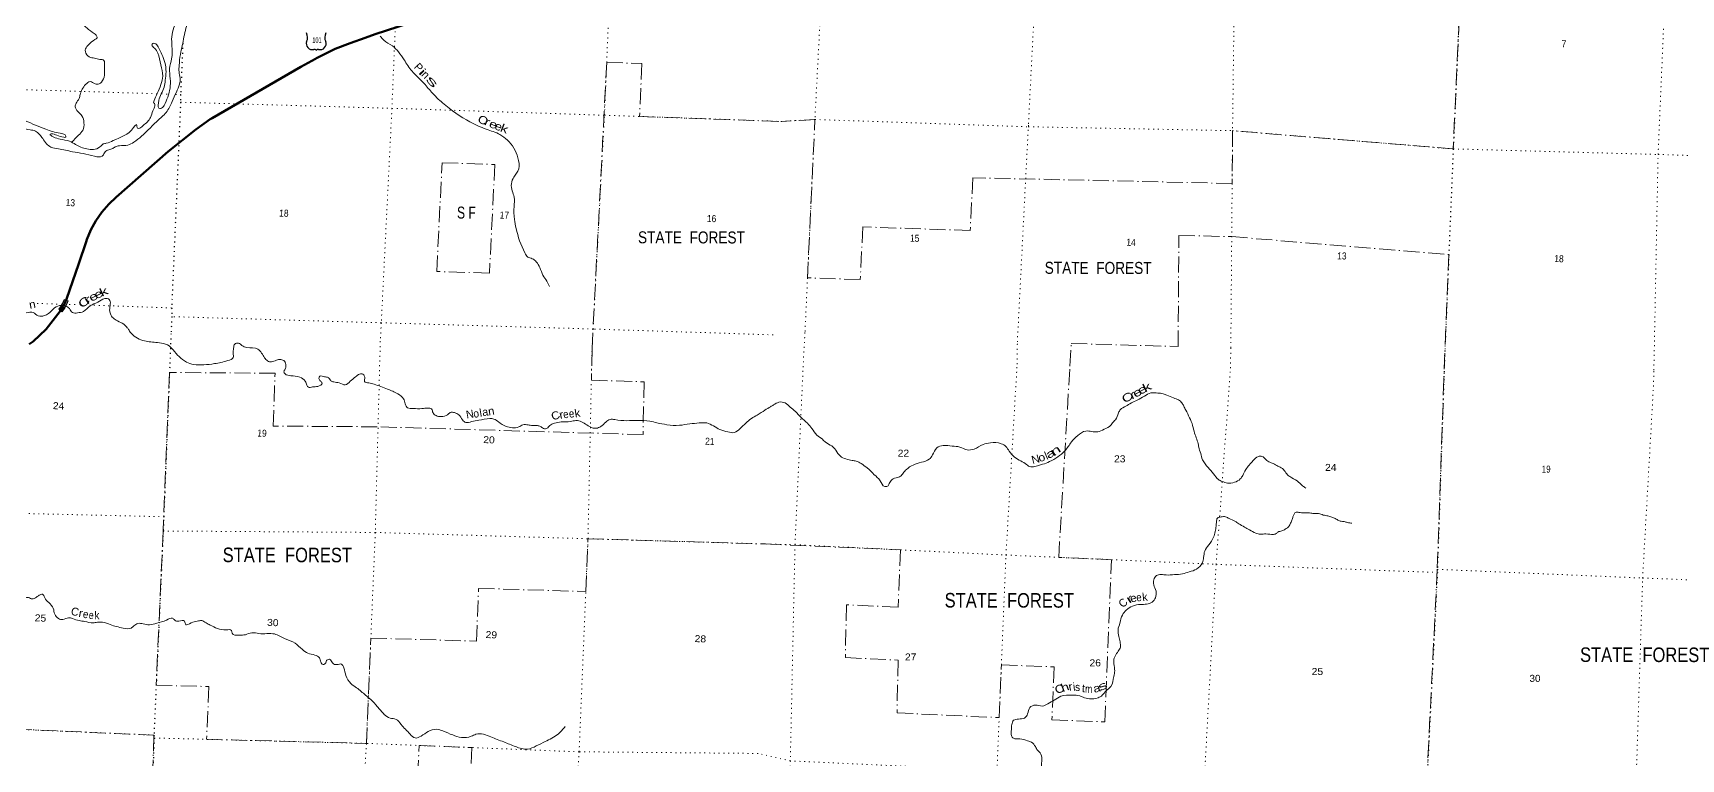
# Model space of a CAD drawing. Header units: feet. Extents: x -932108 to -739700, y 12311 to 202656.
# Drawn here: x -823083 to -781886, y 96062 to 114198 of the extents above; entities that cross this region are included whole.
import ezdxf
from ezdxf.enums import TextEntityAlignment as Align

# ---------------------------------------------------------------- set-up
doc = ezdxf.new("R2010")
doc.units = ezdxf.units.FT
doc.header["$LTSCALE"] = 80
doc.linetypes.add('DOT_DASHED', pattern=[7.7, 5, -1.2, 0.3, -1.2])
doc.linetypes.add('DOTTED', pattern=[1.5, 0.3, -1.2])
for name, color, linetype, lineweight in [('16', 7, 'Continuous', 25), ('20', 7, 'Continuous', 70), ('39', 7, 'Continuous', 13), ('44', 7, 'DOT_DASHED', 13), ('57', 7, 'Continuous', 13), ('6', 7, 'DOTTED', 25), ('7', 7, 'DOTTED', 13)]:
    doc.layers.add(name, color=color, linetype=linetype, lineweight=lineweight)
doc.layers.add('41', color=7, linetype='Continuous')

msp = doc.modelspace()

# ---------------------------------------------------------------- linework, layer by layer
at = {"layer": '16'}
for centre, radius, start, end in [((-816438.92, 114087.41), 222.05, 332.97043, 29.75871), ((-815566.42, 114087.41), 222.05, 150.24129, 207.02957), ((-816099.73, 113932.51), 151.42, 159.09177, 283.81923), ((-815905.61, 113932.51), 151.42, 256.18077, 20.90823)]:
    msp.add_arc(centre, radius, start, end, dxfattribs=at)
for centre, major_axis, start_param, end_param in [((-816044.39, 113733.69), (-19.56, 51.67), 4.95877769, 6.28318531), ((-815960.94, 113733.69), (19.56, 51.67), 0, 1.32637542)]:
    msp.add_ellipse(centre, major_axis=major_axis, ratio=0.929097, start_param=start_param, end_param=end_param, dxfattribs=at)
at = {"layer": '20'}
for points in [[(-822316.11, 107381.68), (-822283.04, 107445.88), (-822242.01, 107551.62), (-821935.56, 108441.74), (-821755.29, 108981.34), (-821734.92, 109040.25), (-821633.91, 109280.64), (-821508.33, 109509.15), (-821359.55, 109723.28), (-821189.2, 109920.69), (-820999.15, 110099.21), (-819702.8, 111237.7), (-819011.56, 111788.79), (-818654.46, 112041.23), (-818604.56, 112072.23), (-816387.46, 113355.85), (-816018.31, 113554.4), (-815995.69, 113565.36), (-815528.41, 113798.19), (-815150.03, 113944.6), (-814778.02, 114079.33), (-814525.35, 114164.39), (-813091.16, 114636.89)], [(-822749.2, 106799.93), (-822402.38, 107250.45), (-822323.65, 107367.05), (-822316.11, 107381.68)], [(-823175.87, 106420.67), (-823080.23, 106492.72), (-822749.2, 106799.93)]]:
    msp.add_lwpolyline(points, dxfattribs=at)
at = {"layer": '39'}
for points in [[(-810050.96, 120698.54), (-810947.44, 120590.99), (-811226.16, 120510.78), (-811469.53, 120401.2), (-811636.36, 120289.27), (-811790.88, 120120.42), (-811935.75, 120001.74), (-812369.4, 119548.78), (-812611.44, 119289.77), (-812748.15, 119110.27), (-812864.43, 118875.64), (-812994.13, 118599.02), (-813056.14, 118423.27), (-813063.74, 118310.45), (-813077.76, 118185.71), (-813155.91, 118073.05), (-813290.52, 117960.11), (-813358.54, 117849.16), (-813433.11, 117722.25), (-813604.35, 117598.34), (-813720.75, 117551.46), (-813735.2, 117604.4), (-813722.52, 117686.78), (-813620.39, 117792.65), (-813546.52, 117897.37), (-813494.04, 118026.97), (-813411.6, 118147.58), (-813362.28, 118240.94), (-813477.74, 118159.72), (-813670.4, 117996.09), (-813802.92, 117757.91), (-813886.7, 117594.95), (-814006.5, 117376.58), (-814081.63, 117104.33), (-814170.19, 116790.1), (-814209.65, 116625.77), (-814203.94, 116423.7), (-814173.13, 116059.35), (-814190.57, 115890.3), (-814187.55, 115730.71), (-814195.17, 115553.28), (-814256.47, 115399.72), (-814383.83, 115324.92), (-814564.67, 115280.04), (-814753.67, 115295.98), (-814966.77, 115314.68), (-815284.36, 115471.88), (-815391.75, 115582.2), (-815509.38, 115751.38), (-815658.35, 116077), (-815724.69, 116210.28), (-815908.44, 116456.21), (-816281.8, 116889.7), (-816388.58, 116955.59), (-816515.66, 116953.46), (-816646.21, 116905), (-817971.88, 116293.88), (-818283.88, 116117.78), (-818566.43, 115916.55), (-818690.59, 115815.41), (-818738.47, 115703.83), (-818756.52, 115579.22), (-818802.76, 115455.47), (-818895.65, 115323.08), (-819209.42, 114963.32), (-819353.64, 114737.62), (-819559.8, 114338.2), (-819613.78, 114097.6), (-819608.77, 113873.34), (-819616.89, 113552.59), (-819666.84, 113311.86), (-819652.72, 113057.05), (-819656.15, 112820.94), (-819715.59, 112598.68), (-819802.97, 112385.36), (-819894.01, 112311.45), (-819934.1, 112318.75), (-819949.36, 112410.07), (-819935.91, 112516.66), (-819874.42, 112676.27), (-819804.55, 112845.72), (-819774.96, 113016.41), (-819756.18, 113227.81), (-819787.18, 113458.93), (-819859.54, 113657), (-819956.2, 113851.78), (-820036.1, 113939.04), (-820084.5, 113938.52), (-820107.86, 113900.89), (-820047.98, 113818.28), (-819961.11, 113696.48), (-819889.86, 113399.51), (-819838.17, 113121.33), (-819883.07, 112912.75), (-819977, 112683.48), (-820053.04, 112510.18), (-820068.86, 112456.16)], [(-811435.17, 120085.19), (-811514.95, 119984.7), (-811611.2, 119937.2), (-811720.41, 119926.44), (-811830.89, 119875.35), (-811961.91, 119748.17), (-812270.99, 119473.06), (-812398.63, 119325.59), (-812547.45, 119081.86), (-812597.79, 118956.23), (-812557.98, 118876.26), (-812516.8, 118776.06), (-812546.49, 118665.94), (-812568.31, 118549.52), (-812572.77, 118408.33), (-812625.99, 118319.13), (-812929.96, 118078.18), (-813060.06, 117916.65), (-813115.99, 117805.32), (-813213.67, 117648.85), (-813297.1, 117560.57), (-813426.98, 117469.7), (-813640.43, 117413.71), (-813780.12, 117331.22), (-813846.38, 117212.13), (-813889.62, 117056), (-813931.32, 116821.07), (-813941.63, 116686.13), (-813897.76, 116543.45), (-813879.18, 116429.81), (-813898.57, 116262.84), (-813925.97, 115906.34), (-813957.89, 115725.63), (-814050.32, 115480.16), (-814194.22, 115264.55), (-814383.33, 115149.26), (-814568.65, 115090.39), (-814770.5, 115082.49), (-815009.46, 115112.09), (-815356.61, 115163.2), (-815557.99, 115234.03), (-815649.65, 115331.75), (-815715.55, 115479.15), (-815794.47, 115788.46), (-815855.11, 116038.66), (-815900.1, 116209.64), (-815995.07, 116394.28), (-816309.69, 116708.86), (-816476.45, 116790.73), (-816620.02, 116777), (-816751.4, 116702.33), (-816957.9, 116547.2), (-817186.94, 116380.65), (-818184.59, 115751.31), (-818444.22, 115573.6), (-818871.24, 115138.6), (-819014.57, 114941.14), (-819119.09, 114696.05), (-819258.15, 114314.74), (-819350.47, 113881.51), (-819397.82, 113658.87), (-819428.52, 113389.29), (-819431.54, 113229.89), (-819404.42, 113067.54), (-819417.13, 112920.55), (-819498.15, 112717.13), (-819602.29, 112484.14), (-819753.95, 112214.25), (-819978.54, 111997.1), (-820190.79, 111787.64), (-820559.68, 111469.96), (-820709.19, 111395.84), (-820921.36, 111380.2), (-821027.11, 111351.16), (-821107.32, 111301.15), (-821217.03, 111274.26), (-821293.84, 111203.95), (-821357.07, 111117.08), (-821428.13, 111101.1), (-821548.59, 111116.94), (-821830.72, 111184.21), (-822095.29, 111232.77), (-822447.91, 111302.22), (-822631.92, 111348.28), (-822746.19, 111432.57), (-822838.91, 111560.61), (-822918.42, 111659.98), (-823022.55, 111745.97), (-823148.54, 111778.13), (-823406.56, 111842.63), (-823615.55, 111927.83), (-824519.94, 112016.36), (-824600.56, 112016.83), (-824631.99, 111979.44), (-824644.16, 111913.2), (-824691.97, 111803.63), (-824786.11, 111695.51)], [(-822043.45, 115006.08), (-822013.9, 114827.94), (-821927.08, 114576.93), (-821770.9, 114352.04), (-821603.66, 114221.7), (-821503.3, 114143.9), (-821479.1, 114080.56), (-821535.07, 114031.82), (-821688.19, 113907.34), (-821768.16, 113800.79), (-821772.41, 113730.26), (-821673.71, 113600.02), (-821541.68, 113567.68), (-821411.66, 113535.39), (-821311.53, 113514.13), (-821295.7, 113440.96), (-821295.25, 113327.88), (-821297.08, 113142.2), (-821368.97, 112972.82), (-821426.95, 112924.14), (-821527.52, 112931.28), (-821652.88, 112983.61), (-821766.01, 112912.41), (-821852.47, 112791.93), (-821900.92, 112662.2), (-821930.36, 112560.14), (-822004.67, 112441.31), (-822025.48, 112357.16), (-821964.73, 112238.18), (-821857.4, 112125.84), (-821808.38, 111954.74), (-821836.52, 111765.83), (-821945.14, 111646.04), (-822111.88, 111469.16)], [(-814404.25, 114115.84), (-814314.25, 114018.56), (-814099.05, 113874.62), (-813948.57, 113724.61), (-813805.65, 113526.37), (-813606.88, 113245.66), (-813335.41, 112968.75), (-813119.44, 112721.83), (-812841.74, 112450.78), (-812159.17, 111977.45), (-811751.72, 111793.25), (-811409.13, 111661.52), (-811224.03, 111522.55), (-811061.03, 111321.68), (-810961.75, 111082.4), (-810940.4, 110801.11), (-811059.69, 110598.87), (-811123.39, 110433.27), (-811100.93, 110250.87), (-811055.3, 110100.06), (-811056.72, 109863.9), (-811048.73, 109542.64), (-811007.53, 109315.25), (-810788.94, 108704.84), (-810715.6, 108601.63), (-810602.01, 108559.76), (-810501.65, 108481.96), (-810411.52, 108335.83), (-810334.81, 108147.72), (-810238.7, 107999.39), (-810170.47, 107862.01)], [(-820068.86, 112456.16), (-820043.32, 112435.18), (-820034.97, 112380.42), (-820085.24, 112256.8), (-820140.95, 112088.93), (-820324.75, 111886.67), (-820413.46, 111822.79), (-820469.98, 111820.5), (-820481.17, 111849.11), (-820486.32, 111877.53), (-820491.4, 111907.97), (-820524.2, 111890.81), (-820587.3, 111807.97), (-821076.52, 111510.16), (-821249.94, 111444.86), (-821325.16, 111424.98), (-821410.16, 111350.89), (-821567.4, 111287.11), (-821738.34, 111300.47), (-822021.01, 111414.19), (-822165.68, 111493.36), (-822405.96, 111545.21), (-822561.65, 111594.44), (-822628.91, 111634.87), (-822654.07, 111667.95), (-822629.65, 111675.27), (-822487.55, 111642.62), (-822309.7, 111592.7), (-822273.32, 111595.62), (-822260.54, 111617.43), (-822279.6, 111652.34), (-822403.32, 111692.5), (-822760.89, 111796.43), (-823276.46, 112004.16), (-823765.85, 112211.09), (-824314.61, 112389.56), (-824473.46, 112402.55), (-824656.38, 112355.71), (-824827.21, 112308.5), (-825003.33, 112285.68), (-825088.61, 112266.11), (-825636.63, 111639.02), (-825706.62, 111465.54), (-825713.19, 111257.8), (-825685.16, 110996.49), (-825600.93, 110727.39), (-825443.07, 110300.56), (-825335.7, 110125.64), (-825109.09, 109896.55), (-824519.31, 109230.25), (-824349.28, 108996.86), (-824191.25, 108830.46), (-824043.7, 108714.86), (-823931.48, 108566.03), (-823839.81, 108341.12), (-823825.34, 108160.99), (-823787.89, 108006.39), (-823770.33, 107860.49), (-823867.34, 107661.6), (-824033.49, 107507.24), (-824259.5, 107372.9), (-824636.97, 107293.72), (-824887.45, 107341.84), (-824977.83, 107352.71), (-825021.3, 107380.3), (-825028.53, 107406.77), (-825007.95, 107420.27), (-824988.54, 107460.05), (-825005.46, 107498.93), (-825089.98, 107503.56), (-825641.29, 107601.36), (-825722.14, 107658.37), (-825744.4, 107719.62), (-825792.26, 107799.84), (-825872.92, 107862.9), (-826345.35, 108287.34), (-826513.04, 108403.57), (-826637.14, 108431.63), (-826758.49, 108419.23), (-826911.56, 108423.96), (-827879.95, 108528.6), (-828111.08, 108487.29), (-828252.47, 108414.94), (-828466.26, 108284.27), (-828573.1, 108220.95), (-828668.67, 108131.03), (-828759.84, 108053.09), (-828937.74, 107973.8), (-829332.98, 107842.68), (-829564.71, 107718.61), (-829855.45, 107513.6), (-830120.7, 107285.58), (-830218.04, 107203.8), (-830290.38, 107147.49), (-830343.43, 107079.11)], [(-822259.11, 107378.95), (-822172.85, 107312.43), (-822093.34, 107213.07), (-821968.53, 107207.19), (-821822.31, 107241.03), (-821652.57, 107381.14), (-821462.08, 107476.2), (-821288.02, 107561.67), (-821173.86, 107537.95), (-821149.11, 107428.17), (-821166.04, 107275.25), (-821146.75, 107183.81), (-821079.51, 107078.76), (-820970.97, 107004.75), (-820812.34, 106921.1), (-820726.4, 106833.65), (-820681.8, 106777.76), (-820656.12, 106723.45)], [(-824157.37, 106851.81), (-824061.9, 106898.61), (-823778.47, 107028.95), (-823429.55, 107161.51), (-823193.88, 107218.83), (-823080.97, 107219.37), (-822950.66, 107132.57), (-822799.29, 107137.98), (-822694.85, 107189.27), (-822576.36, 107302.7), (-822422.5, 107386.78), (-822259.11, 107378.95)], [(-820656.12, 106723.45), (-820515, 106595.95), (-820337, 106515.95), (-820013, 106467.95), (-819825, 106440.95), (-819721, 106406.95), (-819582, 106281.95), (-819248, 105978.95), (-819066, 105917.95), (-818810, 105907.95), (-818543, 105937.95), (-818213, 106012.95), (-818077, 106093.95), (-818077, 106186.95), (-818067, 106322.95), (-818040, 106426.95), (-817942, 106448.95), (-817858, 106392.95), (-817734, 106338.95), (-817461, 106302.95), (-817367, 106202.95), (-817295, 106086.95), (-817218, 106004.95), (-817124, 105981.95), (-816998, 106024.95), (-816890, 106040.95), (-816795, 105997.95), (-816758, 105887.95), (-816780, 105801.95), (-816809, 105732.95), (-816781, 105682.95), (-816638, 105636.95), (-816414, 105596.95), (-816275, 105499.95), (-816237, 105401.95), (-816199, 105347.95), (-816094, 105354.95), (-815964, 105369.95), (-815854, 105447.95), (-815894, 105501.95), (-815937, 105565.95), (-815909, 105623.95), (-815797, 105608.95), (-815699, 105589.95), (-815641, 105516.95), (-815566, 105479.95), (-815426, 105457.95), (-815275, 105406.95), (-815152, 105497.95), (-815023, 105605.95), (-814919, 105675.95), (-814838, 105675.95), (-814789, 105568.95), (-814792, 105488.95), (-814691, 105455.95), (-814555, 105421.95), (-814222, 105302.95), (-813961, 105180.95), (-813817, 105057.95), (-813778, 104936.95), (-813720, 104835.95), (-813582, 104813.95), (-813360, 104815.95), (-813207, 104829.95), (-813121, 104805.95), (-813083, 104710.95), (-813007, 104641.95), (-812879, 104615.95), (-812722, 104659.95), (-812651, 104714.95), (-812543, 104713.95), (-812438, 104657.95), (-812343, 104533.95), (-812263, 104469.95), (-812119, 104489.95), (-811934, 104522.95), (-811664, 104567.95), (-811564, 104554.95), (-811446, 104483.95), (-811258, 104368.95), (-811098, 104337.95), (-810940, 104356.95), (-810837, 104408.95), (-810708, 104405.95), (-810596, 104394.95), (-810475, 104389.95), (-810397, 104369.95), (-810323, 104320.95), (-810226, 104323.95), (-810165, 104391.95), (-810047, 104449.95), (-809881, 104480.95), (-809649, 104492.95), (-809509, 104515.95), (-809369, 104486.95), (-809237, 104406.95), (-809108, 104330.95)], [(-791267.85, 102825.91), (-791346.6, 102888.86), (-791482.11, 103008.03), (-791664.36, 103116.52), (-791740.97, 103183.44), (-791826.23, 103297.03), (-791937.1, 103365), (-792050.17, 103426.98), (-792163.68, 103474.85), (-792260.69, 103534.32), (-792364.9, 103622.26), (-792449.67, 103620.83), (-792586.1, 103514.03), (-792680.22, 103405.94), (-792766.45, 103291.55), (-792843.55, 103146.62), (-792902.78, 103057.63), (-793048.6, 102973.32), (-793226.7, 102954.57), (-793354.57, 102994.81), (-793450, 103040.11), (-793572.56, 103187.13), (-793709.03, 103340.63), (-793778.79, 103433.57), (-793846.16, 103538.54), (-793893.83, 103693.35), (-793941.32, 103854.21), (-793949.9, 103902.9), (-793989.83, 104047.39), (-794045.62, 104200.43), (-794094.07, 104395.62), (-794170.86, 104587.65), (-794267.86, 104778.28), (-794317.27, 104876.65), (-794361.2, 104956.69), (-794445.69, 105029.9), (-794571.16, 105082.17), (-794742.5, 105151.99), (-794828.23, 105184.89), (-794966.85, 105203.26), (-795136.15, 105208.45), (-795299.99, 105128.73), (-795478.62, 105027.26), (-795625.97, 104959.14), (-795765.81, 104872.63), (-795897.35, 104793.93), (-795946.44, 104706.65), (-796026.35, 104535.58), (-796099.38, 104457.1), (-796135.26, 104405.74), (-796310.05, 104298.1), (-796467.35, 104234.32), (-796765.31, 104253.54), (-796968.44, 104142.74), (-797122.68, 103982.01), (-797291, 103757.14), (-797467.03, 103609.19), (-797670.41, 103490.32), (-797843.96, 103423), (-797943.71, 103393.78), (-798075.83, 103361.51), (-798142.52, 103357.5), (-798243.57, 103417.09), (-798390.03, 103508.35), (-798544.49, 103601.87), (-798680.97, 103755.37), (-798762.26, 103866.82), (-798879.05, 103939), (-799148.68, 103961.39), (-799331.62, 103916.56), (-799558.99, 103804.48), (-799729.1, 103783.46), (-799912.46, 103855.67), (-800107.52, 103875.78), (-800328.84, 103894.67), (-800486.07, 103832.9), (-800596.41, 103656.7), (-800680.38, 103550.32), (-800876.34, 103475.61), (-801082.26, 103405.25), (-801246.97, 103297.3), (-801332.71, 103199.04), (-801397.55, 103124.35), (-801507.57, 103089.39), (-801632.87, 103016.56), (-801690.33, 102919.45), (-801709.53, 102885.73), (-801736.22, 102870.41), (-801792.78, 102868.11), (-801909.35, 103012.92), (-802053.95, 103164.66)], [(-809108, 104330.95), (-809001, 104323.95), (-808888, 104369.95), (-808765, 104477.95), (-808657, 104545.95), (-808540, 104540.95), (-808239, 104512.95), (-807955, 104520.95), (-807667, 104500.95), (-807484, 104460.95), (-807234, 104411.95), (-806924, 104397.95), (-806663, 104433.95), (-806434, 104455.95), (-806239, 104455.95), (-806069, 104381.95), (-805911, 104293.95), (-805716, 104233.95), (-805548, 104217.95), (-805409, 104314.95), (-805262, 104449.95), (-805124, 104566.95), (-804979, 104651.95), (-804786, 104776.95), (-804647.23, 104859.66)], [(-802053.95, 103164.66), (-802228.28, 103333.44), (-802380.29, 103441.01), (-802505.46, 103503.36), (-802607.81, 103520.62), (-802759.98, 103557.57), (-802901.15, 103624.45), (-803013.38, 103779.23), (-803115.13, 103881.22), (-803269.6, 103974.74), (-803350.05, 104047.82), (-803485.94, 104154.9), (-803614.04, 104318.23), (-803724.94, 104450.77), (-803889.88, 104597.07), (-804024.59, 104742.44), (-804156.33, 104853.42), (-804280.25, 104956.1), (-804438.74, 104974.23), (-804569.94, 104908.85), (-804647.23, 104859.66)], [(-829037.57, 103195.15), (-828703, 102858.95), (-828448, 102619.95), (-828370, 102452.95), (-828320, 102224.95), (-828283, 102037.95), (-828129, 101833.95), (-827892, 101633.95), (-827836, 101532.95), (-827807, 101367.95), (-827762, 101133.95), (-827672, 100992.95), (-827569, 100858.95), (-827190, 100523.95), (-826998, 100453.95), (-826813, 100435.95), (-826580, 100479.95), (-826357, 100496.95), (-826130, 100480.95), (-825223, 100358.95), (-824914, 100315.95), (-824751, 100279.95), (-824563, 100199.95), (-824278, 100156.95), (-824212, 100153.95), (-824126, 100222.95), (-823997, 100241.95), (-823862, 100227.95), (-823782, 100222.95), (-823723, 100177.95), (-823644, 100157.95), (-823581, 100167.95), (-823517, 100146.95), (-823440, 100104.95), (-823302, 100082.95), (-823193, 100092.95), (-823104, 100059.95), (-822997, 100105.95), (-822926.05, 100152.03)], [(-790112.57, 101955.13), (-790225.12, 101968.67), (-790305.12, 101991.3), (-790385.48, 102001.83), (-790461.26, 102030.39), (-790550.52, 102079.53), (-790638.27, 102112.49), (-790740.31, 102139.83), (-790856.51, 102165.59), (-790916.29, 102189.62), (-791061.46, 102192.05), (-791169.92, 102207.48), (-791290.91, 102209.18), (-791375.49, 102213.79), (-791437.78, 102221.75), (-791522.55, 102220.31), (-791566.68, 102163.15), (-791593.1, 102091.32), (-791626, 102005.56), (-791667.34, 101907.96), (-791726.08, 101835.1), (-791781.61, 101800.48), (-791865.61, 101758.67), (-791963.28, 101731.4), (-791992.37, 101704.04), (-792072.02, 101672.18), (-792261.22, 101686.05), (-792402.67, 101678.28), (-792514.85, 101703.91), (-792671.7, 101785.4), (-792800.65, 101855.94), (-792937.29, 101938.82), (-793036.13, 102004.4), (-793181.45, 102067.37), (-793272.85, 102112.55), (-793383.88, 102109.9), (-793475.57, 102080.43), (-793498.52, 101990.33), (-793508.05, 101877.63), (-793528.34, 101743.06), (-793571.05, 101601.1), (-793693.91, 101411.16), (-793791.53, 101254.75), (-793820.56, 101098.25), (-793857.16, 100958.13), (-793994.97, 100806.99), (-794180.73, 100736.01), (-794351.7, 100686.77), (-794549.95, 100668.63), (-794756.02, 100658.81), (-794880.73, 100670.7), (-795000.57, 100644.11), (-795066.34, 100539.18), (-795066.23, 100412.06), (-795008.47, 100256.94), (-795025.67, 100092.01), (-795109.83, 99979.57), (-795244.52, 99929.22), (-795393.97, 99923.72), (-795596.94, 99883.53), (-795753.4, 99781.38), (-795849.97, 99659.24), (-795912.62, 99459.38), (-795958.39, 99283.22), (-795937.04, 99125.18), (-795909.09, 98985.1), (-795898.9, 98857.66), (-795954.59, 98752.43), (-796032.89, 98633.76), (-796061.46, 98557.96), (-796065.06, 98441.04), (-796042.38, 98260.76), (-796066.7, 98126.32), (-796141.05, 97874.36), (-796259.4, 97764.99), (-796353.58, 97654.88), (-796458.42, 97591.51), (-796674.99, 97567.88), (-796835.23, 97605.08), (-796916.93, 97637.85), (-797101.97, 97655.63), (-797387.26, 97628.05), (-797555.57, 97534.34), (-797715.82, 97440.38), (-797852.65, 97386.06), (-798021.38, 97409.4), (-798164.57, 97345.18), (-798219.68, 97193.52), (-798297.67, 97084.93), (-798449.76, 97059.33), (-798573.57, 97034.88)], [(-822926.05, 100152.03), (-822847, 100178.95), (-822788, 100090.95), (-822690, 99971.95), (-822576, 99825.95), (-822538, 99678.95), (-822448, 99571.95), (-822336, 99544.95), (-822193, 99589.95), (-822093, 99570.95), (-821930, 99517.95), (-821786, 99495.95), (-821580, 99461.95), (-821472, 99476.95), (-821342, 99479.95), (-821151, 99417.95), (-820824, 99332.95), (-820631, 99332.95), (-820562, 99385.95), (-820460, 99448.95), (-820324, 99434.95), (-820172, 99415.95), (-819987, 99454.95), (-819743, 99532.95), (-819596, 99576.95), (-819540, 99531.95), (-819438, 99503.95), (-819295, 99503.95), (-819265, 99416.95), (-819132, 99461.95), (-818975, 99503.95), (-818865, 99518.95), (-818757, 99459.95), (-818655, 99406.95), (-818255, 99288.95), (-818121, 99269.95), (-818103, 99203.95), (-817932, 99154.95), (-817774, 99167.95), (-817611, 99214.95), (-817433, 99195.95), (-817044, 99184.95), (-816775, 99065.95), (-816532, 98952.95), (-816355, 98803.95), (-816208, 98706.95), (-816037, 98659.95), (-815923, 98591.95), (-815888, 98483.95), (-815832, 98420.95), (-815766, 98463.95), (-815734, 98533.95), (-815673, 98552.95), (-815597, 98460.95), (-815485, 98419.95), (-815370, 98430.95), (-815312, 98339.95), (-815260, 98143.95), (-815133, 97944.95), (-814993, 97843.95), (-814767, 97654.95), (-814635, 97545.95), (-814475, 97373.95), (-814300, 97176.95), (-814157, 97083.95), (-814007, 97052.95), (-813882, 96926.95), (-813656, 96682.95), (-813532, 96586.95), (-813381, 96632.95), (-813204, 96746.95), (-812996, 96803.95), (-812837, 96762.95), (-812591, 96661.95), (-812374, 96601.95), (-812129, 96629.95), (-812010, 96678.95), (-811819, 96678.95), (-811638, 96616.95), (-811315, 96487.95), (-811016, 96371.95), (-810719, 96306.95), (-810502, 96387.95), (-810277, 96497.95), (-809957, 96683.95), (-809779, 96877.95)], [(-798573.57, 97034.88), (-798617.42, 96921.21), (-798625.25, 96798.36), (-798620.02, 96640.81), (-798575.53, 96578.92), (-798416.56, 96565.97), (-798218.47, 96513.49), (-798120.59, 96482.24), (-798025.19, 96370.36), (-797973.45, 96282), (-797906.85, 96217.41), (-797863.46, 96054.66), (-797869.3, 95865.17), (-797845.47, 95787.76), (-797747.87, 95681.86), (-797682.06, 95526.49), (-797655.8, 95396.55), (-797703.72, 95216.42), (-797738, 95086.31), (-797860.32, 94979.08), (-798014.28, 94893), (-798114.31, 94789.13), (-798131.53, 94688.77), (-798136.4, 94596.1), (-798122.33, 94529.08), (-798060.39, 94444.45), (-798036.43, 94371.08), (-798123.19, 94305.13), (-798277.02, 94223.08), (-798320.71, 94180.03), (-798252.82, 94026.62), (-798159.44, 93914.79), (-798092.34, 93866.33), (-797859.75, 93689.7), (-797655.46, 93576.5), (-797541.43, 93480.18), (-797416.98, 93329.07), (-797360.46, 93264.79), (-797214.58, 93219.96), (-797073.61, 93147.03), (-796997.37, 93068.02), (-796979.18, 92938.32), (-797039.32, 92754.53), (-797079.98, 92547.95), (-797114.44, 92411.79), (-797127.38, 92319.37), (-797104.39, 92149.17), (-797054.63, 91996.32), (-797051.66, 91961.92), (-797019.67, 91821.71), (-796974.39, 91654.87), (-796922.46, 91572.56), (-796838.93, 91533.68), (-796744.55, 91585.27), (-796627.59, 91583.7), (-796554.12, 91480.56), (-796469.26, 91419.44), (-796409.67, 91389.37), (-796372.03, 91301.45), (-796318.21, 91215.05), (-796241.79, 91142.09), (-796144.96, 91076.57), (-796017.26, 90965.71), (-795973.7, 90873.57), (-795928.6, 90700.68), (-795913.95, 90587.23), (-795849.24, 90526.74), (-795726.09, 90464.44), (-795617.24, 90396.54), (-795500.19, 90332.42), (-795389.69, 90252.35), (-795332.47, 90145.67), (-795314.09, 90022.03), (-795457.28, 89957.81), (-795613.06, 89877.84), (-795621.47, 89801.42), (-795569.67, 89715.09), (-795515.94, 89691.24), (-795453.25, 89630.81), (-795380.36, 89574.09), (-795316.09, 89499.48), (-795301.49, 89384.02), (-795295.58, 89248.65), (-795248.84, 89063.6), (-795206.4, 88935.17), (-795148.28, 88792.15), (-795095.39, 88675.51), (-795000.71, 88606.02), (-794856.41, 88575.37), (-794733.28, 88577.65), (-794580.3, 88566.9)]]:
    msp.add_spline(points, degree=3, dxfattribs=at)
at = {"layer": '44'}
for points in [[(-787091, 121923.95), (-787581, 111301.95), (-793097, 111757.95), (-793107.45, 110437.91), (-799588.54, 110581.46), (-799655.77, 109262.99), (-802340.69, 109354.59), (-802402.21, 108035.92), (-803721.55, 108080.94), (-803537, 112036.95), (-804390.44, 111987.71)], [(-809107.37, 106304.98), (-808741.69, 113462.91), (-807862.22, 113431.71), (-807917.83, 112112.85), (-804390.44, 111987.71)], [(-797162.5, 105878.36), (-797129.58, 106440.85), (-794459.75, 106365.3), (-794437.75, 109142.95), (-793117.96, 109110.68), (-787691.26, 108662.05), (-787815, 105548.97)], [(-809107.37, 106304.98), (-809124.13, 105523.17), (-807804.66, 105484.19), (-807832.95, 104164.46), (-814477.86, 104360.67), (-817081.44, 104378.79), (-817029.27, 105698.46), (-819670.61, 105716.84), (-819828.98, 101757.84), (-820002.7, 97906.12), (-818682.88, 97872.54), (-818742.36, 96553.62), (-814747, 96451.95), (-814636.64, 99083.07), (-811997.59, 99005.14), (-811942.27, 100324.09), (-809264.01, 100245), (-809209, 101563.95), (-804768.09, 101432.81)], [(-804768.09, 101432.81), (-801398.02, 101286.17), (-801457.73, 99854.96), (-802746.39, 99914.61), (-802774.78, 98594.51), (-801455.79, 98533.46), (-801484.18, 97213.36), (-798930.57, 97095.16), (-798875.55, 98414.01), (-797556.58, 98361.77), (-797611.6, 97042.91), (-796292.63, 96990.67), (-796123.68, 101040.59), (-797442.27, 101098.74), (-797162.5, 105878.36)], [(-787815, 105548.97), (-787979.61, 100800.14), (-788244.08, 95430.85), (-793801.43, 95570.96), (-793934.77, 90201.7), (-788424.89, 90026.72)], [(-825600, 91525.95), (-825359, 96886.95), (-820059, 96657.95), (-820104.76, 95292.19)], [(-813571.57, 93791.82), (-813427.87, 96399.81), (-812108.75, 96347.68), (-812179.78, 95058.52)]]:
    msp.add_lwpolyline(points, dxfattribs=at)
msp.add_lwpolyline([(-812856, 110955), (-811536.5, 110912.2), (-811671.25, 108199.43), (-812990.95, 108238.21)], close=True, dxfattribs=at)
at = {"layer": '57'}
for p, q in [((-822301.33, 107541.72), (-822202.85, 107505.06)), ((-822296.89, 107531.53), (-822213.48, 107500.48))]:
    msp.add_line(p, q, dxfattribs=at)
for points in [[(-822434.81, 107296.14), (-822378.47, 107379.94), (-822332.1, 107467.45), (-822301.33, 107541.72)], [(-822423.91, 107298.01), (-822371.6, 107375.82), (-822324.85, 107464.04), (-822296.89, 107531.53)], [(-822351.01, 107233.88), (-822375.86, 107252.34), (-822434.81, 107296.14)], [(-822352.97, 107245.3), (-822371.09, 107258.76), (-822423.91, 107298.01)], [(-822213.48, 107500.48), (-822244.79, 107426.66), (-822295.95, 107330.11), (-822352.97, 107245.3)], [(-822351.01, 107233.88), (-822334.28, 107258.77), (-822289.08, 107325.99), (-822237.56, 107423.22), (-822202.85, 107505.06)]]:
    msp.add_lwpolyline(points, dxfattribs=at)
at = {"layer": '6'}
for points in [[(-786867.73, 131670.24), (-787003, 129722.95), (-787007, 127320.95), (-787091, 121923.95), (-787349, 116515.95), (-787581, 111301.95), (-787808, 105866.95), (-787815, 105548.97)], [(-819336.99, 113944.86), (-819391.05, 112661.33), (-819393.15, 112467.58), (-819616.02, 107330.3), (-819610.83, 107112.1), (-819632.29, 106686.12)], [(-819632.29, 106686.12), (-819816, 102038.95), (-819828.98, 101757.84), (-820059, 96657.95), (-820052, 96586.95), (-820266, 91334.95), (-820458, 85751.95), (-820631, 80455.95), (-820813, 75192.95), (-820988, 69898.95), (-821190, 64529.95), (-821341, 60827.95)], [(-787815, 105548.97), (-787979.61, 100800.14), (-787978, 100721.39), (-788244.08, 95430.85), (-788424.89, 90026.72), (-788593.17, 84767.49), (-788597.02, 84642.5), (-788778.47, 79413.94), (-788786.38, 79353.65), (-788965.77, 73995.88), (-789072.66, 70777.9)]]:
    msp.add_lwpolyline(points, dxfattribs=at)
at = {"layer": '7'}
for p, q in [((-819874.42, 112676.27), (-819692.11, 112670.64)), ((-819520.8, 112665.34), (-819391.05, 112661.33)), ((-822356.18, 107422.25), (-822985.76, 107443.37)), ((-822030.89, 107411.33), (-822239.72, 107418.34)), ((-819616.02, 107330.3), (-821661.47, 107398.94))]:
    msp.add_line(p, q, dxfattribs=at)
for points in [[(-798482.01, 105925.18), (-798476, 106478.95), (-798198.12, 111929.14), (-797933, 117119.95), (-797681, 122495.95), (-797308, 127705.95), (-797286.37, 128564.2)], [(-802758.85, 127897.22), (-802933, 122627.95), (-803264, 117269.95), (-803537, 112036.95), (-803785.12, 106718.14), (-803818.72, 106115.31)], [(-792209.58, 125156.74), (-792381, 122193.95), (-792549, 119606.95), (-793029, 117123.95), (-793097, 111757.95), (-793140, 106327.95), (-793153.98, 105736.64)], [(-782576.16, 105366.05), (-782565, 105771.95), (-782460, 111162.95), (-782233, 116408.95), (-782023, 121812.95)], [(-809107.37, 106304.98), (-809081.06, 106802.73), (-808797.3, 112144.05), (-808571.75, 117493.23), (-808491.52, 119298.82)], [(-813970.91, 115677.56), (-814110.01, 112316.37), (-814376.15, 106958.35), (-814400.6, 106496.05)], [(-835313.45, 113173.79), (-830133.71, 113060.05), (-824800.69, 112828.56), (-819978.72, 112679.5)], [(-819393.15, 112467.58), (-814110.01, 112316.37), (-808797.3, 112144.05), (-804860.5, 112004.39), (-804390.44, 111987.71)], [(-804390.44, 111987.71), (-803537, 112036.95), (-798203, 111854.95), (-793097, 111757.95), (-787581, 111301.95), (-782460, 111162.95), (-777083, 110995.95), (-773465.32, 110886.81)], [(-804581.14, 106657.79), (-809081.06, 106802.73), (-814376.15, 106958.35), (-819610.83, 107112.1)], [(-814400.6, 106496.05), (-814526, 101720.95), (-814747, 96451.95), (-815036, 91206.95), (-815320.02, 85680.06), (-815531, 80310.95), (-815682, 75020.95), (-815816, 69696.95), (-815934, 64366.95), (-816009, 60632.95)], [(-810563.12, 65075.52), (-810497, 69490.95), (-810318, 74820.95), (-810181, 80163.95), (-809961, 85427.95), (-809722, 91073.95), (-809430.98, 96241.84), (-809209, 101563.95), (-809107.37, 106304.98)], [(-803818.72, 106115.31), (-804034.42, 101415.42), (-804150.55, 96015.36), (-804442.46, 90606.56), (-804630.53, 85228.89), (-804837.11, 79839.67), (-805006.08, 74427.1), (-805160.05, 69304.64), (-805196.32, 67540.19)], [(-799911.91, 68950.04), (-799918.84, 69117.73), (-799750.51, 74247.82), (-799573.08, 79607.66), (-799365.45, 85031.15), (-799219.95, 90402.06), (-798985.59, 95776.3), (-798761.12, 101156.9), (-798482.01, 105925.18)], [(-793153.98, 105736.64), (-793507.17, 100925.21), (-793801.43, 95570.96), (-793934.77, 90201.7), (-794090.16, 84837.14), (-794281.63, 79479.74), (-794449.76, 74159.97), (-794590.43, 69010.87), (-794600.06, 68706.19)], [(-783678.93, 75236.15), (-783551.31, 79229.47), (-783377.22, 84611.61), (-783211.93, 89774.09), (-783018.53, 95193.98), (-782846.27, 100582.23), (-782576.16, 105366.05)], [(-835705.13, 102603.96), (-830427, 102476.95), (-825107, 102235.95), (-819810.02, 102113.06)], [(-819828.98, 101757.84), (-814526, 101720.95), (-809209, 101563.95), (-804774, 101432.95)], [(-804768.09, 101432.81), (-804034.42, 101415.42), (-798761.12, 101156.9), (-793507.17, 100925.21), (-787978, 100721.39)], [(-787979.61, 100800.14), (-782846.27, 100582.23), (-777589.31, 100382.72), (-773830.17, 100281.63)], [(-820059, 96657.95), (-825359, 96886.95), (-830769, 97087.95), (-835904.01, 97251.89)], [(-804959, 96200.95), (-809430.98, 96241.84), (-814747, 96451.95), (-820052, 96586.95)], [(-774016.7, 94859.51), (-777778.87, 94956.66), (-783018.53, 95193.98), (-788244.08, 95430.85), (-793801.43, 95570.96), (-798985.59, 95776.3), (-804150.55, 96015.36), (-804959, 96200.95)]]:
    msp.add_lwpolyline(points, dxfattribs=at)

# ---------------------------------------------------------------- texts
at = {"layer": '16', "width": 0.6}
msp.add_text('101', height=140, dxfattribs=at).set_placement((-815983.08, 113951), align=Align.CENTER)
at = {"layer": '41'}
for s, rotation, p in [('P', 312.808, (-813574.95, 113336.56)), ('n', 314.778, (-813386.41, 113139.96))]:
    msp.add_text(s, height=200, rotation=rotation, dxfattribs=at).set_placement(p)
for s, rotation, width, p in [('i', 313.778, 1.85, (-813457.23, 113198.36)), ('s', 313.506, 2.3, (-813280.79, 113027.33)), ('C', 335.092, 1.2, (-811987.24, 111983.19)), ('r', 336.692, 1.45, (-811823, 111914.85)), ('e', 336.437, 1.3, (-811702.26, 111864.27)), ('e', 339.12, 1.2, (-811563.66, 111802.9)), ('k', 338.638, 1.4, (-811421.66, 111749.51)), ('C', 37.02, 1.5, (-821863.93, 107309.44)), ('r', 32.609, 1.75, (-821730.73, 107407.36)), ('e', 26.502, 1.4, (-821626.59, 107478.02)), ('e', 26.31, 1.35, (-821495.4, 107543.45)), ('k', 24.22, 1.5, (-821364.01, 107605.73)), ('n', 11.267, 1.1, (-823161.31, 107306.7))]:
    msp.add_text(s, height=200, rotation=rotation, dxfattribs=dict(at, width=width)).set_placement(p)
for s, rotation, width, p in [('C', 31.961, 1.4, (-795677.62, 105010.51)), ('r', 25.498, 1.5, (-795556.15, 105069.99)), ('e', 29.34, 1.45, (-795433.8, 105132.76)), ('e', 29.857, 1.5, (-795308.42, 105205.56)), ('k', 26.632, 1.55, (-795193.25, 105264.15)), ('o', 10.011, 0.95, (-811988.52, 104595.01)), ('n', 9.489, 1.05, (-811612.73, 104656.48)), ('C', 20.353, 1.1, (-809986.67, 104549.65)), ('r', 13.658, 1.15, (-809854.45, 104566.83)), ('e', 8.969, 0.9, (-809749.86, 104578.11)), ('e', 7.408, 0.9, (-809607.16, 104592.53)), ('k', 9.102, 1.05, (-809459.37, 104602.49)), ('n', 32.832, 1.7, (-797469.22, 103689.57)), ('N', 14.348, 1.05, (-797997.85, 103455.1)), ('o', 19.476, 1.15, (-797837.39, 103502.16)), ('a', 27.769, 1.5, (-797602.03, 103605)), ('r', 32.546, 1.75, (-795618.08, 99980.26)), ('e', 16.547, 1.1, (-795550.69, 99987.63)), ('e', 7.977, 0.9, (-795424.94, 100003.75)), ('r', 349.648, 1.1, (-821904.88, 99607.12)), ('e', 351.705, 0.9, (-821777.83, 99582.9)), ('e', 355.975, 0.8, (-821631.8, 99558.45)), ('k', 1.728, 0.9, (-821480.72, 99553.05)), ('C', 25.339, 1.2, (-797381.27, 97723.22)), ('h', 20.661, 1.3, (-797252.12, 97763.82)), ('r', 11.621, 1.1, (-797130.84, 97774.99)), ('s', 358.822, 0.95, (-796972.05, 97760.43)), ('m', 357.7, 0.8, (-796695.83, 97714.02)), ('a', 15.549, 1.2, (-796465.44, 97735.64)), ('s', 27.495, 1.65, (-796301.2, 97803.39))]:
    msp.add_text(s, height=200, rotation=rotation, dxfattribs=dict(at, width=width)).set_placement(p, align=Align.CENTER)
for s, rotation, p in [('N', 9.879, (-812144.55, 104578.16)), ('l', 9.43, (-811875.13, 104612.39)), ('a', 8.578, (-811764.98, 104634.05)), ('l', 22.921, (-797716.49, 103546.84)), ('k', 6.207, (-795278.61, 100011.11)), ('C', 345.968, (-822055.83, 99646.89)), ('C', 45.056, (-795764.67, 99893.73)), ('i', 6.288, (-797047.25, 97768.06)), ('t', 355.403, (-796831.32, 97733.03))]:
    msp.add_text(s, height=200, rotation=rotation, dxfattribs=at).set_placement(p, align=Align.CENTER)
at = {"layer": '44'}
for s, height, width, p in [('S F', 300, 0.75, (-812482.28, 109560.98)), ('STATE  FOREST', 300, 0.85, (-807958.97, 108943.61)), ('STATE  FOREST', 300, 0.85, (-797792.69, 108182.22)), ('STATE  FOREST', 363, 0.85, (-818341.23, 100979.86)), ('STATE  FOREST', 363, 0.85, (-800294.21, 99846.35)), ('STATE  FOREST', 363, 0.85, (-784411.05, 98487.06))]:
    msp.add_text(s, height=height, rotation=359.919, dxfattribs=dict(at, width=width)).set_placement(p)
at = {"layer": '7'}
for s, rotation, width, p in [('7', 358.385, 0.9, (-784874, 113843.95)), ('13', 358.229, 0.9, (-822267.78, 109875.86)), ('18', 358.229, 0.9, (-816929.16, 109613.13)), ('17', 358.229, 0.9, (-811418.34, 109563.55)), ('16', 358.229, 0.9, (-806238.58, 109477.85)), ('15', 358.385, 0.9, (-801161.05, 108987.04)), ('14', 358.385, 0.9, (-795754.5, 108883.2)), ('13', 358.385, 0.9, (-790482.97, 108545.04)), ('18', 358.385, 0.9, (-785056, 108475.95)), ('24', 357.541, 1.1, (-822589, 104802.95)), ('19', 357.541, 0.9, (-817477.54, 104119.14)), ('20', 357.541, 1.1, (-811829.42, 103955.36)), ('21', 357.541, 0.9, (-806285, 103913.49)), ('25', 357.541, 1.1, (-823041.64, 99503.9)), ('30', 357.541, 1.1, (-817233.78, 99389.62)), ('29', 357.541, 1.1, (-811771.4, 99084.93)), ('28', 357.541, 1.1, (-806546, 98983.95))]:
    msp.add_text(s, height=175, rotation=rotation, dxfattribs=dict(at, width=width)).set_placement(p)
for s, width, p in [('22', 1.1, (-801467.52, 103614.19)), ('23', 1.1, (-796059.5, 103473.32)), ('24', 1.1, (-790784.8, 103258.52)), ('19', 0.85, (-785367.57, 103216.26)), ('27', 1.1, (-801285.85, 98523.48)), ('26', 1.1, (-796672.9, 98376.53)), ('25', 1.1, (-791119.79, 98161.66)), ('30', 1.05, (-785673.49, 97989.33))]:
    msp.add_text(s, height=175, dxfattribs=dict(at, width=width)).set_placement(p)

doc.saveas('drawing.dxf')
